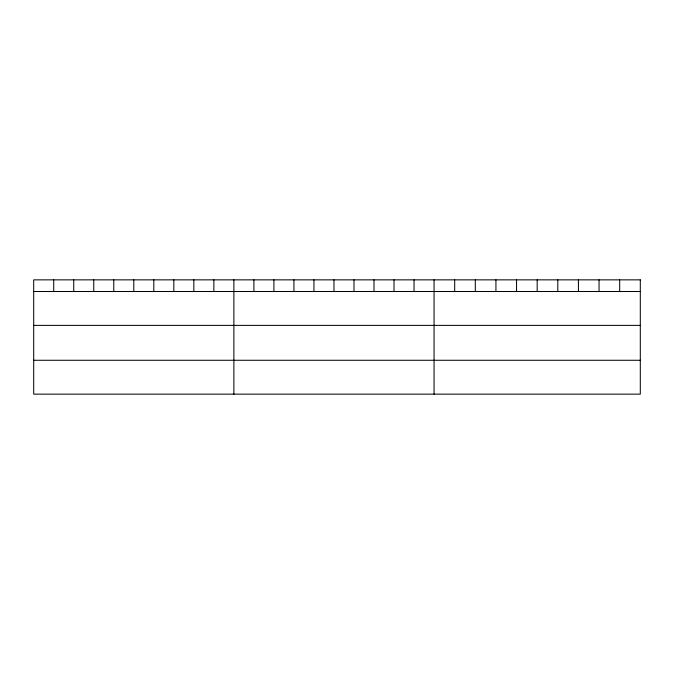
<?xml version="1.0" encoding="UTF-8"?>
<svg xmlns="http://www.w3.org/2000/svg" width="674" height="674" viewBox="0 0 674 674"><rect width="100%" height="100%" fill="white"/><g stroke="black" fill="none" stroke-linecap="round" stroke-linejoin="round"><path stroke-width="1.01" d="M33.7 291.505L640.3 291.505M33.7 325.373L640.3 325.373M33.7 360.27L640.3 360.27M619.676 279.853L619.676 291.505M599.051 279.853L599.051 291.505M578.427 279.853L578.427 291.505M557.802 279.853L557.802 291.505M537.178 279.853L537.178 291.505M516.554 279.853L516.554 291.505M495.929 279.853L495.929 291.505M475.305 279.853L475.305 291.505M454.68 279.853L454.68 291.505M434.056 279.853L434.056 394.147M414.038 279.853L414.038 291.505M394.02 279.853L394.02 291.505M374.003 279.853L374.003 291.505M353.985 279.853L353.985 291.505M333.967 279.853L333.967 291.505M313.949 279.853L313.949 291.505M293.931 279.853L293.931 291.505M273.914 279.853L273.914 291.505M253.896 279.853L253.896 291.505M233.878 279.853L233.878 394.147M213.86 279.853L213.86 291.505M193.842 279.853L193.842 291.505M173.825 279.853L173.825 291.505M153.807 279.853L153.807 291.505M133.789 279.853L133.789 291.505M113.771 279.853L113.771 291.505M93.753 279.853L93.753 291.505M73.736 279.853L73.736 291.505M53.718 279.853L53.718 291.505M640.3 279.853L33.7 279.853L33.7 394.147L640.3 394.147L640.3 279.853"/></g></svg>
